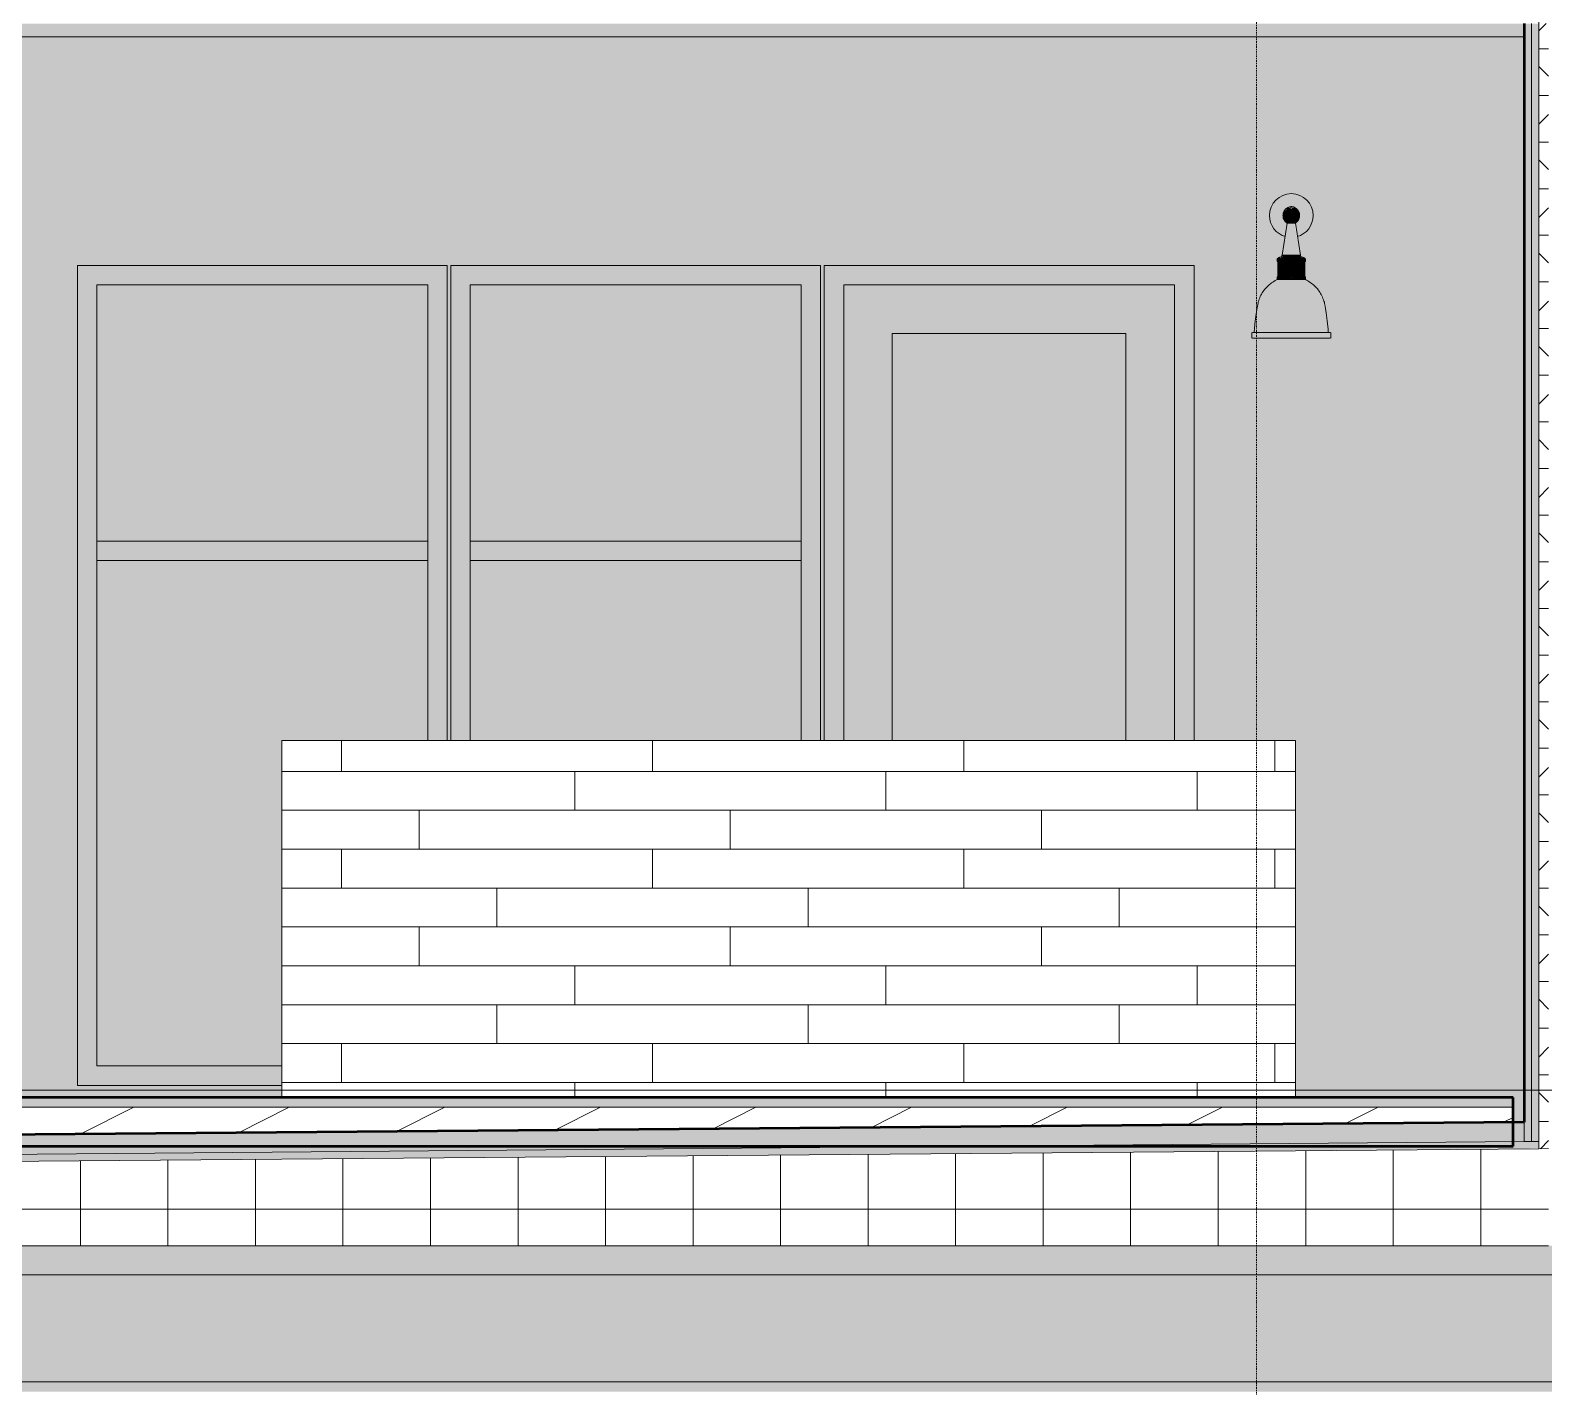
# Model space of a CAD drawing. Header units: inches. Extents: x 1701 to 6939, y -276 to 585.
# Drawn here: x 3247.7 to 3403.3, y -30.5 to 109.1 of the extents above; entities that cross this region are included whole.
import ezdxf

# ---------------------------------------------------------------- set-up
doc = ezdxf.new("R2010")
doc.units = ezdxf.units.IN
doc.header["$MEASUREMENT"] = 0
doc.linetypes.add('Dash Dot 3_16_', pattern=[0.3125, 0.1875, -0.0625, 0, -0.0625])
doc.linetypes.add('Grid Line 1_2_', pattern=[0.875, 0.5, -0.125, 0.125, -0.125])
for name, color, linetype, lineweight in [('0-1', 7, 'Continuous', 5), ('A-ANNO-SYMB-1', 150, 'Dash Dot 3_16_', 9), ('A-CLNG-3', 13, 'Continuous', 5), ('A-CLNG-5', 13, 'Continuous', 9), ('A-FLOR-1', 192, 'Continuous', 5), ('A-FLOR-2', 192, 'Continuous', 50), ('A-FLOR-LEVL-1', 51, 'Grid Line 1_2_', 9), ('A-FLOR-MCUT', 51, 'Continuous', 13), ('A-FLOR-PATT-1', 8, 'Continuous', 9), ('A-GLAZ-1', 151, 'Continuous', 9), ('A-WALL', 113, 'Continuous', 13), ('A-WALL-5', 113, 'Continuous', 5), ('A-WALL-6', 113, 'Continuous', 9), ('A-WALL-7', 113, 'Continuous', 50), ('A-WALL-PATT-4', 111, 'Continuous', 9), ('E-LITE-EQPM', 33, 'Continuous', 9)]:
    doc.layers.add(name, color=color, linetype=linetype, lineweight=lineweight)
pattern_1 = [(0, (3261.815, 68.768), (0, 4.798), []), (315, (3261.815, 68.768), (4.798427, 0), [6.786, -6.786]), (45, (3261.815, 68.768), (4.798427, 0), [6.786, -6.786])]

# ---------------------------------------------------------------- blocks, each defined once
blk = doc.blocks.new('CTR - 1st Phase - Common Walls_rvt-1-SECTION _ CENTER LOOKING WEST')
at = {"layer": 'A-FLOR-LEVL-1'}
for p, q in [((1830.2, 0), (4168.71, 0)), ((1830.2, -30), (4168.71, -30))]:
    blk.add_line(p, q, dxfattribs=at)
blk = doc.blocks.new('CTR - 1st Phase -Stairs _ Elevators_rvt-1-SECTION _ CENTER LOOKING WEST')
at = {"layer": 'A-FLOR-LEVL-1'}
for p, q in [((1830.2, 0), (4168.71, 0)), ((1830.2, -30), (4168.71, -30))]:
    blk.add_line(p, q, dxfattribs=at)
blk = doc.blocks.new('_THE_ WINDOW _ DOOR - Door - 1st Floor-2480473-SECTION _ CENTER LOOKING WEST')
at = {"layer": 'A-GLAZ-1'}
for points in [[(3365.34, 36), (3367.34, 36), (3367.34, 84.87), (3329.31, 84.87), (3329.31, 36), (3331.31, 36), (3331.31, 82.87), (3365.34, 82.87), (3365.34, 42)], [(3336.31, 36), (3336.31, 77.87), (3360.34, 77.87), (3360.34, 36), (3365.34, 36), (3365.34, 82.87), (3331.31, 82.87), (3331.31, 36), (3334.61, 36)], [(3336.31, 36), (3360.34, 36), (3360.34, 77.87), (3336.31, 77.87), (3336.31, 42)]]:
    blk.add_hatch(color=256, dxfattribs=at).paths.add_polyline_path(points, flags=0)
for p, q in [((3329.31, 84.87), (3329.31, 36)), ((3367.34, 84.87), (3329.31, 84.87)), ((3367.34, 36), (3367.34, 84.87)), ((3331.31, 82.87), (3365.34, 82.87)), ((3331.31, 36), (3331.31, 82.87)), ((3365.34, 82.87), (3365.34, 36)), ((3336.31, 77.87), (3360.34, 77.87)), ((3336.31, 36), (3336.31, 77.87)), ((3360.34, 77.87), (3360.34, 36))]:
    blk.add_line(p, q, dxfattribs=at)
blk = doc.blocks.new('_THE_ WINDOW _ DOOR - Window - 1st Floor-2480458-SECTION _ CENTER LOOKING WEST')
at = {"layer": 'A-GLAZ-1'}
for points in [[(2601.71, 36), (2601.71, 82.87), (2635.74, 82.87), (2635.74, 36), (2637.74, 36), (2637.74, 84.87), (2599.71, 84.87), (2599.71, 36), (2600.57, 36)], [(2635.74, 54.5), (2635.74, 56.5), (2601.71, 56.5), (2601.71, 54.5), (2607.36, 54.5)]]:
    blk.add_hatch(color=256, dxfattribs=at).paths.add_polyline_path(points, flags=0)
h = blk.add_hatch(color=256, dxfattribs=at)
h.paths.add_polyline_path([(2601.71, 36), (2635.74, 36), (2635.74, 54.5), (2601.71, 54.5), (2601.71, 42)], flags=0)
h.paths.add_polyline_path([(2609.36, 56.5), (2635.74, 56.5), (2635.74, 82.87), (2601.71, 82.87), (2601.71, 56.5)], flags=0)
for p, q in [((2599.71, 84.87), (2599.71, 36)), ((2637.74, 84.87), (2599.71, 84.87)), ((2637.74, 36), (2637.74, 84.87)), ((2601.71, 82.87), (2635.74, 82.87)), ((2601.71, 36), (2601.71, 82.87)), ((2635.74, 82.87), (2635.74, 36)), ((2635.74, 56.5), (2601.71, 56.5)), ((2601.71, 56.5), (2601.71, 54.5)), ((2635.74, 54.5), (2635.74, 56.5)), ((2601.71, 54.5), (2635.74, 54.5))]:
    blk.add_line(p, q, dxfattribs=at)
blk = doc.blocks.new('_THE_ WINDOW _ DOOR - Window - 1st Floor-V34-SECTION _ CENTER LOOKING WEST')
at = {"layer": 'A-GLAZ-1'}
for points in [[(3267.58, 0.5), (3273.52, 0.5), (3273.52, 2.5), (3254.51, 2.5), (3254.51, 82.87), (3288.54, 82.87), (3288.54, 36), (3290.54, 36), (3290.54, 84.87), (3252.51, 84.87), (3252.51, 0.5), (3254.51, 0.5)], [(3267.58, 54.5), (3288.54, 54.5), (3288.54, 56.5), (3254.51, 56.5), (3254.51, 54.5)]]:
    blk.add_hatch(color=256, dxfattribs=at).paths.add_polyline_path(points, flags=0)
h = blk.add_hatch(color=256, dxfattribs=at)
h.paths.add_polyline_path([(3267.58, 2.5), (3273.52, 2.5), (3273.52, 36), (3288.54, 36), (3288.54, 54.5), (3254.51, 54.5), (3254.51, 2.5)], flags=0)
h.paths.add_polyline_path([(3288.54, 56.5), (3288.54, 82.87), (3254.51, 82.87), (3254.51, 56.5), (3267.58, 56.5)], flags=0)
for p, q in [((3252.51, 84.87), (3252.51, 0.5)), ((3290.54, 84.87), (3252.51, 84.87)), ((3290.54, 36), (3290.54, 84.87)), ((3254.51, 82.87), (3288.54, 82.87)), ((3254.51, 2.5), (3254.51, 82.87)), ((3288.54, 82.87), (3288.54, 36)), ((3288.54, 56.5), (3254.51, 56.5)), ((3254.51, 56.5), (3254.51, 54.5)), ((3288.54, 54.5), (3288.54, 56.5)), ((3254.51, 54.5), (3288.54, 54.5)), ((3273.52, 2.5), (3254.51, 2.5)), ((3252.51, 0.5), (3273.52, 0.5))]:
    blk.add_line(p, q, dxfattribs=at)
blk = doc.blocks.new('VISA-OW2400-02-SASS - OW2400-L30K-MVOLT-V38-SECTION _ CENTER LOOKING WEST')
at = {"layer": 'E-LITE-EQPM'}
h = blk.add_hatch(color=256, dxfattribs=at)
h.paths.add_polyline_path([(3376.74, 87.83), (3376.95, 89.24), (3376.61, 89.55), (3376.57, 89.68), (3376.55, 89.69), (3376.52, 90.13), (3376.6, 90.32), (3376.61, 90.37), (3376.62, 90.44), (3376.92, 90.73), (3377.02, 90.75), (3377.18, 90.85), (3377.19, 90.79), (3377.25, 90.77), (3377.34, 90.71), (3377.4, 90.77), (3377.35, 90.79), (3377.43, 90.85), (3377.67, 90.71), (3377.59, 90.83), (3377.77, 90.72), (3377.89, 90.65), (3378.05, 90.46), (3378.16, 90.19), (3378.17, 90.02), (3378.1, 89.66), (3378.04, 89.63), (3377.95, 89.41), (3377.88, 89.35), (3377.7, 89.22), (3377.93, 87.83), (3378.46, 88.05), (3378.93, 88.41), (3379.28, 88.88), (3379.51, 89.42), (3379.59, 90), (3379.51, 90.58), (3379.28, 91.13), (3378.93, 91.59), (3378.46, 91.95), (3377.92, 92.17), (3377.34, 92.25), (3376.75, 92.17), (3376.21, 91.95), (3375.64, 91.46), (3375.39, 91.13), (3375.16, 90.58), (3375.09, 90), (3375.16, 89.42), (3375.39, 88.88), (3375.75, 88.41), (3376.21, 88.05), (3376.61, 87.89)], flags=0)
h.paths.add_polyline_path([(3377.34, 90.77), (3377.24, 90.79), (3377.27, 90.87), (3377.34, 90.77)], flags=0)
h = blk.add_hatch(color=256, dxfattribs=at)
h.paths.add_polyline_path([(3377.34, 89.22), (3377.34, 90.71), (3377.18, 90.79), (3377.15, 90.79), (3377.15, 90.84), (3377.03, 90.79), (3376.99, 90.79), (3376.6, 90.41), (3376.6, 90.32), (3376.54, 90.24), (3376.51, 89.97), (3376.57, 89.68), (3376.61, 89.65), (3376.61, 89.54), (3376.97, 89.22), (3377.25, 89.22)], flags=0)
h.paths.add_polyline_path([(3377.34, 90.77), (3377.27, 90.87), (3377.24, 90.79), (3377.33, 90.77)], flags=0)
for points in [[(3377.65, 89.22), (3377.7, 89.22), (3378.02, 89.53), (3378.06, 89.67), (3378.1, 89.67), (3378.17, 89.82), (3378.17, 90.03), (3378.16, 90.19), (3378.05, 90.46), (3377.89, 90.65), (3377.67, 90.8), (3377.59, 90.81), (3377.59, 90.75), (3377.38, 90.84), (3377.34, 90.77), (3377.43, 90.77), (3377.34, 90.67), (3377.34, 89.22), (3377.63, 89.22)], [(3376.44, 85.93), (3377.34, 85.93), (3377.34, 89.22), (3376.97, 89.22), (3376.47, 86.11)], [(3377.43, 85.93), (3378.24, 85.93), (3377.67, 89.22), (3377.34, 89.22), (3377.34, 85.93)], [(3377.02, 85.54), (3377.34, 85.54), (3377.34, 85.65), (3377.34, 85.67), (3377.34, 85.7), (3376.34, 85.67), (3376.33, 85.65), (3376.05, 85.62), (3375.98, 85.54), (3376.99, 85.54)], [(3377.17, 85.7), (3377.34, 85.73), (3377.34, 85.93), (3376.44, 85.93), (3376.38, 85.82), (3376.47, 85.81), (3376.47, 85.75), (3376.56, 85.73), (3376.55, 85.7), (3376.73, 85.73), (3376.99, 85.72), (3377.16, 85.7)], [(3378.24, 85.7), (3378.24, 85.74), (3378.22, 85.77), (3378.24, 85.8), (3378.28, 85.8), (3378.33, 85.8), (3378.24, 85.93), (3377.34, 85.93), (3377.34, 85.7), (3377.7, 85.71), (3377.95, 85.73), (3378.06, 85.72), (3378.2, 85.71)], [(3378.12, 85.54), (3378.69, 85.54), (3378.59, 85.64), (3377.34, 85.7), (3377.34, 85.67), (3377.34, 85.65), (3377.34, 85.54), (3378.06, 85.54)], [(3377.01, 85.29), (3377.34, 85.29), (3377.34, 85.54), (3375.89, 85.54), (3375.89, 85.29), (3376.99, 85.29)], [(3376.51, 83.72), (3377.34, 83.72), (3377.34, 85.22), (3375.95, 85.22), (3375.98, 83.72), (3376.39, 83.72)], [(3377.09, 85.22), (3377.34, 85.22), (3377.34, 85.29), (3376.08, 85.29), (3376.16, 85.22), (3377.02, 85.22)], [(3377.68, 85.29), (3378.79, 85.29), (3378.79, 85.54), (3377.34, 85.54), (3377.35, 85.29), (3377.59, 85.29)], [(3377.77, 85.22), (3378.53, 85.22), (3378.59, 85.29), (3377.34, 85.29), (3377.34, 85.22), (3377.7, 85.22)], [(3378.59, 83.72), (3378.72, 83.72), (3378.69, 85.22), (3377.34, 85.22), (3377.34, 83.72), (3378.53, 83.72)], [(3374.58, 80.85), (3377.34, 80.85), (3377.34, 83.41), (3375.89, 83.41), (3375, 82.8), (3374.29, 81.93), (3373.94, 80.85), (3374.54, 80.85)], [(3376.61, 83.41), (3377.34, 83.41), (3377.32, 83.66), (3375.89, 83.66), (3375.89, 83.41), (3376.57, 83.41)], [(3377.01, 83.66), (3377.34, 83.67), (3377.34, 83.72), (3376.14, 83.72), (3376.08, 83.66), (3376.99, 83.66)], [(3377.34, 83.66), (3378.59, 83.66), (3378.53, 83.72), (3377.34, 83.72)], [(3378.73, 83.41), (3378.79, 83.41), (3378.79, 83.66), (3377.34, 83.66), (3377.34, 83.41), (3378.69, 83.41)], [(3380.4, 80.85), (3380.73, 80.85), (3380.32, 82.01), (3379.53, 82.91), (3378.73, 83.41), (3377.34, 83.41), (3377.34, 80.85), (3380.38, 80.85)], [(3376.03, 77.98), (3377.34, 77.98), (3377.34, 80.85), (3373.94, 80.85), (3373.64, 79.24), (3373.6, 78.7), (3373.59, 77.98), (3375.95, 77.98)], [(3380.7, 77.98), (3381.09, 77.98), (3381.06, 78.79), (3380.98, 79.6), (3380.7, 80.85), (3377.34, 80.85), (3377.34, 77.98), (3380.63, 77.98)], [(3373.34, 77.38), (3377.34, 77.38), (3377.34, 77.98), (3373.34, 77.98)], [(3378.64, 77.38), (3381.33, 77.38), (3381.33, 77.98), (3377.34, 77.98), (3377.34, 77.38), (3378.48, 77.38)]]:
    blk.add_hatch(color=256, dxfattribs=at).paths.add_polyline_path(points, flags=0)
for p, q in [((3376.91, 89.22), (3376.39, 85.93)), ((3377.34, 89.22), (3376.97, 89.22)), ((3377.7, 89.22), (3377.34, 89.22)), ((3378.28, 85.93), (3377.76, 89.22)), ((3377.34, 85.7), (3376.22, 85.7)), ((3376.39, 85.7), (3376.65, 85.7)), ((3377.34, 85.93), (3376.44, 85.93)), ((3378.24, 85.93), (3377.34, 85.93)), ((3378.45, 85.7), (3377.34, 85.7)), ((3378.02, 85.7), (3378.45, 85.7)), ((3375.89, 85.54), (3375.89, 85.29)), ((3377.34, 85.54), (3375.89, 85.54)), ((3375.89, 85.29), (3375.95, 85.22)), ((3377.34, 85.29), (3375.89, 85.29)), ((3375.95, 85.22), (3375.95, 83.72)), ((3377.34, 85.22), (3375.95, 85.22)), ((3378.59, 85.54), (3377.34, 85.54)), ((3378.79, 85.29), (3377.34, 85.29)), ((3378.72, 85.22), (3377.34, 85.22)), ((3378.79, 85.54), (3378.61, 85.54)), ((3378.72, 85.22), (3378.79, 85.29)), ((3378.72, 83.72), (3378.72, 85.22)), ((3378.79, 85.29), (3378.79, 85.54)), ((3375.95, 83.72), (3375.89, 83.66)), ((3375.89, 83.66), (3375.89, 83.41)), ((3377.34, 83.66), (3375.89, 83.66)), ((3377.34, 83.41), (3375.89, 83.41)), ((3377.34, 83.72), (3375.95, 83.72)), ((3378.72, 83.72), (3377.34, 83.72)), ((3378.79, 83.66), (3377.34, 83.66)), ((3378.79, 83.41), (3377.34, 83.41)), ((3378.79, 83.66), (3378.72, 83.72)), ((3378.79, 83.41), (3378.79, 83.66)), ((3373.28, 77.98), (3373.28, 77.38)), ((3373.34, 77.98), (3377.34, 77.98)), ((3377.34, 77.98), (3381.33, 77.98)), ((3381.39, 77.38), (3381.39, 77.98)), ((3377.34, 77.38), (3373.34, 77.38)), ((3381.33, 77.38), (3377.34, 77.38))]:
    blk.add_line(p, q, dxfattribs=at)
at = {"layer": 'E-LITE-EQPM', "flags": 128}
for points in [[(3376.91, 89.22), (3376.88, 89.24), (3376.85, 89.26), (3376.82, 89.29), (3376.8, 89.31), (3376.77, 89.34), (3376.74, 89.36), (3376.72, 89.39), (3376.69, 89.42), (3376.67, 89.45), (3376.65, 89.48), (3376.63, 89.51), (3376.61, 89.54), (3376.59, 89.57), (3376.57, 89.6), (3376.56, 89.64), (3376.55, 89.67), (3376.53, 89.71), (3376.52, 89.74), (3376.51, 89.78), (3376.5, 89.81), (3376.5, 89.85), (3376.49, 89.89), (3376.49, 89.92), (3376.49, 89.96), (3376.48, 90), (3376.49, 90.03), (3376.49, 90.07), (3376.49, 90.11), (3376.5, 90.14), (3376.5, 90.18), (3376.51, 90.22), (3376.52, 90.25), (3376.53, 90.29), (3376.54, 90.32), (3376.56, 90.36), (3376.57, 90.39), (3376.59, 90.42), (3376.6, 90.46), (3376.62, 90.49), (3376.64, 90.52), (3376.66, 90.55), (3376.69, 90.58), (3376.71, 90.61), (3376.74, 90.63), (3376.76, 90.66), (3376.79, 90.68), (3376.82, 90.71), (3376.84, 90.73), (3376.87, 90.75), (3376.9, 90.77), (3376.94, 90.79), (3376.97, 90.81), (3377, 90.83), (3377.03, 90.84), (3377.07, 90.86), (3377.1, 90.87), (3377.14, 90.88), (3377.17, 90.89), (3377.21, 90.9), (3377.25, 90.91), (3377.28, 90.91), (3377.32, 90.92), (3377.34, 90.92)], [(3377.34, 90.92), (3377.37, 90.92), (3377.41, 90.91), (3377.45, 90.91), (3377.48, 90.9), (3377.52, 90.89), (3377.55, 90.88), (3377.59, 90.87), (3377.62, 90.85), (3377.66, 90.84), (3377.69, 90.82), (3377.72, 90.8), (3377.75, 90.78), (3377.78, 90.76), (3377.81, 90.74), (3377.84, 90.72), (3377.87, 90.7), (3377.9, 90.67), (3377.92, 90.65), (3377.95, 90.62), (3377.97, 90.59), (3378, 90.56), (3378.02, 90.53), (3378.04, 90.5), (3378.06, 90.47), (3378.08, 90.44), (3378.09, 90.41), (3378.11, 90.37), (3378.12, 90.34), (3378.14, 90.3), (3378.15, 90.27), (3378.16, 90.23), (3378.17, 90.2), (3378.17, 90.16), (3378.18, 90.12), (3378.18, 90.09), (3378.19, 90.05), (3378.19, 90.01), (3378.19, 89.98), (3378.19, 89.94), (3378.18, 89.9), (3378.18, 89.87), (3378.17, 89.83), (3378.16, 89.79), (3378.16, 89.76), (3378.14, 89.72), (3378.13, 89.69), (3378.12, 89.65), (3378.11, 89.62), (3378.09, 89.59), (3378.07, 89.55), (3378.05, 89.52), (3378.03, 89.49), (3378.01, 89.46), (3377.99, 89.43), (3377.97, 89.4), (3377.94, 89.38), (3377.92, 89.35), (3377.89, 89.32), (3377.86, 89.3), (3377.83, 89.28), (3377.8, 89.25), (3377.77, 89.23), (3377.76, 89.22)], [(3375.89, 85.54), (3375.9, 85.56), (3375.91, 85.57), (3375.92, 85.58), (3375.94, 85.59), (3375.95, 85.61), (3375.97, 85.62), (3375.98, 85.63), (3376, 85.64), (3376.01, 85.65), (3376.03, 85.66), (3376.04, 85.66), (3376.06, 85.67), (3376.08, 85.68), (3376.09, 85.68), (3376.11, 85.69), (3376.13, 85.69), (3376.15, 85.7), (3376.16, 85.7), (3376.17, 85.7)], [(3376.17, 85.7), (3376.17, 85.7), (3376.18, 85.7), (3376.19, 85.7), (3376.2, 85.71), (3376.21, 85.71), (3376.22, 85.71), (3376.23, 85.71), (3376.24, 85.71), (3376.25, 85.72), (3376.25, 85.72), (3376.26, 85.72), (3376.27, 85.73), (3376.28, 85.73), (3376.29, 85.74), (3376.29, 85.74), (3376.3, 85.75), (3376.31, 85.75), (3376.31, 85.76), (3376.32, 85.76), (3376.33, 85.77), (3376.33, 85.78), (3376.34, 85.78), (3376.34, 85.79), (3376.35, 85.8), (3376.36, 85.81), (3376.36, 85.81), (3376.36, 85.82), (3376.37, 85.83), (3376.37, 85.84), (3376.38, 85.85), (3376.38, 85.85), (3376.38, 85.86), (3376.38, 85.87), (3376.39, 85.88), (3376.39, 85.89), (3376.39, 85.9), (3376.39, 85.91), (3376.39, 85.92), (3376.39, 85.93), (3376.39, 85.93)], [(3378.28, 85.93), (3378.28, 85.92), (3378.28, 85.91), (3378.28, 85.9), (3378.28, 85.89), (3378.29, 85.88), (3378.29, 85.87), (3378.29, 85.87), (3378.29, 85.86), (3378.3, 85.85), (3378.3, 85.84), (3378.3, 85.83), (3378.31, 85.82), (3378.31, 85.82), (3378.32, 85.81), (3378.32, 85.8), (3378.33, 85.79), (3378.33, 85.79), (3378.34, 85.78), (3378.34, 85.77), (3378.35, 85.77), (3378.36, 85.76), (3378.36, 85.75), (3378.37, 85.75), (3378.38, 85.74), (3378.39, 85.74), (3378.39, 85.73), (3378.4, 85.73), (3378.41, 85.72), (3378.42, 85.72), (3378.43, 85.72), (3378.43, 85.71), (3378.44, 85.71), (3378.45, 85.71), (3378.46, 85.71), (3378.47, 85.71), (3378.48, 85.7), (3378.49, 85.7), (3378.5, 85.7), (3378.5, 85.7), (3378.51, 85.7)], [(3378.51, 85.7), (3378.52, 85.7), (3378.54, 85.69), (3378.56, 85.69), (3378.58, 85.68), (3378.59, 85.68), (3378.61, 85.67), (3378.63, 85.66), (3378.64, 85.66), (3378.66, 85.65), (3378.68, 85.64), (3378.69, 85.63), (3378.71, 85.62), (3378.72, 85.61), (3378.73, 85.59), (3378.75, 85.58), (3378.76, 85.57), (3378.77, 85.56), (3378.78, 85.54), (3378.79, 85.54)], [(3373.89, 80.85), (3373.92, 80.99), (3373.95, 81.12), (3373.99, 81.26), (3374.04, 81.4), (3374.09, 81.53), (3374.15, 81.66), (3374.21, 81.79), (3374.28, 81.91), (3374.35, 82.04), (3374.43, 82.16), (3374.51, 82.28), (3374.6, 82.39), (3374.69, 82.5), (3374.78, 82.61), (3374.88, 82.71), (3374.99, 82.81), (3375.09, 82.9), (3375.21, 82.99), (3375.32, 83.08), (3375.44, 83.16), (3375.56, 83.23), (3375.68, 83.3), (3375.81, 83.37), (3375.89, 83.41)], [(3378.79, 83.41), (3378.91, 83.34), (3379.04, 83.28), (3379.16, 83.2), (3379.28, 83.12), (3379.4, 83.04), (3379.51, 82.95), (3379.62, 82.86), (3379.73, 82.77), (3379.83, 82.67), (3379.93, 82.56), (3380.02, 82.45), (3380.11, 82.34), (3380.2, 82.23), (3380.28, 82.11), (3380.35, 81.99), (3380.42, 81.86), (3380.49, 81.74), (3380.55, 81.61), (3380.6, 81.47), (3380.65, 81.34), (3380.7, 81.2), (3380.74, 81.07), (3380.77, 80.93), (3380.79, 80.85)], [(3373.53, 77.98), (3373.59, 78.83), (3373.69, 79.68), (3373.83, 80.52), (3373.89, 80.85)], [(3380.79, 80.85), (3380.93, 80), (3381.04, 79.16), (3381.12, 78.3), (3381.14, 77.98)]]:
    blk.add_lwpolyline(points, dxfattribs=at)
at = {"layer": 'E-LITE-EQPM'}
for start, end in [(360, 180), (180, 254.7454), (285.2546, 360)]:
    blk.add_arc((3377.34, 90), 2.25, start, end, dxfattribs=at)

msp = doc.modelspace()

# ---------------------------------------------------------------- hatches: boundary and pattern name
at = {"layer": 'A-CLNG-3'}
msp.add_hatch(color=256, dxfattribs=at).paths.add_polyline_path([(3384.89, 108.37), (3401.3, 108.37), (3401.3, 109.75), (2068.17, 109.75), (2068.17, 108.37), (3368.13, 108.37)], flags=0)
at = {"layer": 'A-FLOR-1'}
msp.add_hatch(color=256, dxfattribs=at).paths.add_polyline_path([(3213.92, -1.75), (3400.17, -1.75), (3400.17, -0.75), (3019.52, -0.78), (3019.52, -1.75), (3208.92, -1.75)], flags=0)
at = {"layer": 'A-FLOR-PATT-1'}
h = msp.add_hatch(dxfattribs=at)
h.set_pattern_fill('FP_5', color=256, style=0, pattern_type=2)
h.set_pattern_definition([(216.87, (3268.212, 84.761), (47.980943, 31.987086), [7.997, -71.971]), (206.565, (3277.808, 79.963), (-15.99371, -15.99413), [17.881, -17.881]), (198.435, (3277.808, 71.967), (-31.98674, -15.99388), [10.115, -40.461])])
h.paths.add_polyline_path([(3043.12, -5.75), (3106.45, -5.75), (3400.17, -3.25), (3400.17, -1.75), (3019.52, -1.75), (3019.52, -5.75), (3032.96, -5.75)], flags=0)
h = msp.add_hatch(dxfattribs=at)
h.set_pattern_fill('FP_14', color=256, style=0, pattern_type=2)
h.set_pattern_definition([(0, (3261.815, 68.768), (24, 24), [24, -24]), (0, (3261.815, 77.768), (24, 24), [24, -24]), (0, (3261.815, 86.768), (24, 24), [24, -24]), (90, (3264.815, 89.768), (-24, 24), [24, -24]), (90, (3273.815, 89.768), (-24, 24), [24, -24]), (90, (3282.815, 89.768), (-24, 24), [24, -24])])
h.paths.add_polyline_path([(2923.69, -9.18), (2940.79, -9.14), (3401.3, -5.27), (3401.3, -3.27), (2932.41, -7.18), (2923.69, -7.18), (2670.05, -3.25), (2454.79, -7.18), (2446.12, -7.18), (2096.82, -3.25), (1933.32, -3.25), (1933.32, -5.25), (2099.32, -5.25), (2446.41, -9.18), (2455.78, -9.18), (2670.05, -5.25), (2923.69, -9.18)], flags=0)
h = msp.add_hatch(dxfattribs=at)
h.set_pattern_fill('FP_3', color=256, style=0, pattern_type=2)
h.set_pattern_definition(pattern_1)
h.paths.add_polyline_path([(2924.03, -9.93), (2940.79, -9.89), (3402.8, -5.98), (3402.8, -5.26), (2931.08, -9.18), (2923.69, -9.18), (2670.05, -5.25), (2453.86, -9.18), (2446.14, -9.18), (2096.82, -5.25), (1933.32, -5.25), (1933.32, -6), (2099.32, -6), (2449.86, -9.93), (2455.78, -9.93), (2670.05, -6), (2923.69, -9.93)], flags=0)
h = msp.add_hatch(dxfattribs=at)
h.set_pattern_fill('FP_18', color=256, style=0, pattern_type=2)
h.set_pattern_definition([(0, (3261.815, 68.768), (0, 9), []), (90, (3261.815, 68.768), (-9, 6e-16), [])])
h.paths.add_polyline_path([(2798.34, -16), (3403.8, -16), (3403.8, -6), (2932.41, -9.93), (2923.69, -9.93), (2670.05, -6), (2454.79, -9.93), (2446.14, -9.93), (2099.31, -6), (1933.32, -6), (1933.32, -16), (2764.82, -16)], flags=0)
h = msp.add_hatch(dxfattribs=at)
h.set_pattern_fill('FP_2', color=256, style=0, pattern_type=2)
h.set_pattern_definition([(0, (3261.815, 68.768), (15.36, 3.84), [1.267, -10.253, 1.267, -10.253, -61.44]), (0, (3261.815, 68.768), (15.36, 3.84), [-23.04, 1.267, -21.773, 1.267, -10.253, -26.88]), (0, (3261.815, 68.768), (15.36, 3.84), [-57.6, 1.267, -6.413, 1.267, -17.933]), (120, (3267.575, 70.688), (-11.005538, 11.38215), [1.267, -10.253, 1.267, -10.253, -61.44]), (120, (3267.575, 70.688), (-11.005538, 11.38215), [-23.04, 1.267, -21.773, 1.267, -10.253, -26.88]), (120, (3267.575, 70.688), (-11.005538, 11.38215), [-57.6, 1.267, -6.413, 1.267, -17.933]), (240, (3269.495, 78.368), (-4.354462, -15.22215), [1.267, -10.253, 1.267, -10.253, -61.44]), (240, (3269.495, 78.368), (-4.354462, -15.22215), [-23.04, 1.267, -21.773, 1.267, -10.253, -26.88]), (240, (3269.495, 78.368), (-4.354462, -15.22215), [-57.6, 1.267, -6.413, 1.267, -17.933])])
h.paths.add_polyline_path([(2798.34, -19), (3411.8, -19), (3411.8, -16), (1939.32, -16), (1939.32, -19), (2764.82, -19)], flags=0)
h = msp.add_hatch(dxfattribs=at)
h.set_pattern_fill('FP_15', color=256, style=0, pattern_type=2)
h.set_pattern_definition([(50, (3261.815, 68.768), (27.5427, -2.40992), [2.88, -31.68]), (355, (3261.815, 68.768), (-5.32784, 28.88427), [2.304, -25.344]), (100.451, (3264.11, 68.567), (22.2153, 26.47393), [2.448, -26.924]), (46.184, (3261.815, 76.448), (40.9819, -6.3564), [4.32, -47.52]), (96.636, (3265.23, 75.918), (35.8907, 37.4062), [3.671, -40.386]), (351.184, (3261.815, 76.45), (35.891, 37.4062), [3.456, -38.016]), (21, (3265.655, 74.528), (22.92104, -15.46073), [2.88, -31.68]), (326, (3265.655, 74.528), (9.34353, 27.84574), [2.304, -25.344]), (71.451, (3267.565, 73.24), (32.26477, 12.3844), [2.448, -26.924]), (37.5, (3261.815, 68.768), (0.466855, 12.78271), [1.267, -23.77, 1.267, -24.461, -25.44]), (37.5, (3261.815, 68.768), (0.466855, 12.78271), [-50.765, 1.267, -24.173]), (7.5, (3261.815, 68.768), (10.10159, 15.14509), [1.267, -13.402, 1.267, -23.194, -9.696]), (7.5, (3261.815, 68.768), (10.10159, 15.14509), [-39.13, 1.267, -8.429]), (327.5, (3253.252, 68.768), (20.49916, -0.86578), [1.267, -8.333, 1.267, -28.685, -39.744]), (327.5, (3253.252, 68.768), (20.49916, -0.86578), [-39.552, 1.267, -38.477]), (317.5, (3249.412, 68.768), (22.39478, 3.8443), [1.267, -11.213, 1.267, -18.624, -28.224]), (317.5, (3249.412, 68.768), (22.39478, 3.8443), [-32.371, 1.267, -26.957])])
h.paths.add_polyline_path([(2798.34, -31), (3411.8, -31), (3411.8, -19), (1939.32, -19), (1939.32, -31), (2731.31, -31)], flags=0)
at = {"layer": 'A-WALL'}
msp.add_hatch(color=256, dxfattribs=at).paths.add_polyline_path([(3401.3, -5.27), (3402.05, -5.26), (3402.05, 109.75), (3401.3, 109.75), (3401.3, -5.26)], flags=0)
at = {"layer": 'A-WALL-5'}
msp.add_hatch(color=256, dxfattribs=at).paths.add_polyline_path([(3402.05, -5.26), (3402.8, -5.26), (3402.8, 109.75), (3402.05, 109.75), (3402.05, -4.5)], flags=0)
at = {"layer": 'A-WALL-PATT-4'}
h = msp.add_hatch(dxfattribs=at)
h.set_pattern_fill('FP_3', color=256, style=0, pattern_type=2)
h.set_pattern_definition(pattern_1)
h.paths.add_polyline_path([(3402.8, -6.01), (3403.8, -6), (3403.8, 109.75), (3402.8, 109.75), (3402.8, -6)], flags=0)
h = msp.add_hatch(dxfattribs=at)
h.set_pattern_fill('FP_20', color=256, style=0, pattern_type=2)
h.set_pattern_definition([(0, (2101.136, 0.8), (0, 4), []), (90, (2101.136, 0.8), (-8, 8), [4, -28]), (90, (2117.136, 4.8), (-8, 8), [4, -28])])
h.paths.add_polyline_path([(2458.98, -3.29), (2484.32, -3.25), (2484.32, -0.75), (2543.92, -0.75), (2543.92, 1.07), (2543.12, 0), (2525.12, 0), (2525.62, 18.83), (2524.49, 23), (2523.62, 23), (2522.75, 28), (2521.14, 31), (2522.14, 30.5), (2523.77, 27.91), (2523.9, 27.15), (2526.62, 18.83), (2528.12, 19.48), (2541.12, 20), (2543.25, 19.59), (2543.92, 18.29), (2543.92, 24), (2539.12, 24), (2539.12, 26), (2543.92, 26), (2543.92, 36), (2561.31, 36), (2561.31, 53.56), (2559.88, 60.7), (2545.63, 56.82), (2557.12, 75.5), (2561.31, 75.07), (2561.31, 84.87), (2599.34, 84.87), (2599.34, 36), (2599.71, 36), (2599.71, 84.87), (2637.74, 84.87), (2637.74, 36), (2648.17, 36), (2648.17, -1), (2757.14, -1), (2757.14, 29), (2765.14, 29), (2765.14, -1), (2772.32, -1), (2772.32, -0.75), (2831.92, -0.75), (2831.92, 0.5), (2830.11, 0.5), (2830.11, 84.87), (2868.14, 84.87), (2868.14, 36), (2936.17, 36), (2936.17, 0.42), (2937.61, -3.29), (2983.52, -3.27), (2983.52, -0.75), (3043.12, -0.75), (3043.12, 36), (3060.51, 36), (3060.51, 84.87), (3098.54, 84.87), (3098.54, 36), (3098.91, 36), (3098.91, 84.87), (3136.94, 84.84), (3136.94, 36), (3137.31, 36), (3137.31, 84.87), (3175.34, 84.87), (3175.34, 0.5), (3147.37, 0.5), (3147.37, -0.75), (3201.14, -0.75), (3201.14, 29), (3209.14, 29), (3209.14, -0.75), (3273.52, -0.75), (3273.52, 0.5), (3252.51, 0.5), (3252.51, 84.87), (3290.54, 84.87), (3290.54, 36), (3290.91, 36), (3290.91, 84.87), (3328.94, 84.87), (3328.94, 36), (3329.31, 36), (3329.31, 84.87), (3367.34, 84.87), (3367.34, 36), (3377.77, 36), (3377.77, -0.75), (3400.17, -0.75), (3400.17, -3.28), (3401.3, -3.26), (3401.3, 108.37), (2096.82, 108.37), (2096.82, -3.25), (2215.52, -3.23), (2215.52, -0.75), (2275.12, -0.75), (2275.12, 0.5), (2273.5, 0.5), (2273.5, 84.87), (2311.52, 84.87), (2311.52, 36), (2311.9, 36), (2311.9, 84.87), (2349.92, 84.87), (2349.92, 36), (2369.31, 36), (2369.31, 84.87), (2407.34, 84.87), (2407.34, 0.5), (2379.37, 0.5), (2379.37, -3.29), (2446.14, -3.27), (2447.86, 1.25), (2455.86, 1.25), (2457.61, -3.29), (2457.86, -3.29)], flags=0)
h.paths.add_polyline_path([(2757.14, -3.29), (2757.14, -3), (2648.17, -3), (2648.17, -3.29), (2731.31, -3.29)], flags=0)
h.paths.add_polyline_path([(2765.14, -3.29), (2772.32, -3.25), (2772.32, -3), (2765.14, -3), (2765.14, -3.25)], flags=0)
h.paths.add_polyline_path([(2451.61, -3.29), (2452.11, -3.29), (2452.11, -1.93), (2451.61, -1.93), (2451.61, -2.92)], flags=0)
h.paths.add_polyline_path([(2452.11, -1.93), (2452.11, 0.13), (2451.61, 0.13), (2451.61, -1.93)], flags=0)
h.paths.add_polyline_path([(2798.34, 0.5), (2791.71, 0.5), (2791.71, 84.87), (2829.74, 84.86), (2829.74, 0.5)], flags=0)
h.paths.add_polyline_path([(2983.34, 0.5), (2945.31, 0.5), (2945.31, 84.87), (2983.34, 84.87), (2983.34, 8)], flags=0)
h.paths.add_polyline_path([(2445.74, 0.5), (2407.71, 0.5), (2407.71, 84.87), (2445.74, 84.87), (2445.74, 22.7)], flags=0)
h.paths.add_polyline_path([(2176.75, 0.5), (2138.72, 0.5), (2138.72, 84.87), (2176.75, 84.87), (2176.75, 22.7)], flags=0)
h.paths.add_polyline_path([(2541.12, 1), (2542.62, 1), (2543.62, 2.5), (2540.33, 18.97), (2528.12, 18.48), (2526.6, 17.98), (2526.12, 1), (2530.2, 1)], flags=0)
h.paths.add_polyline_path([(2543.92, 5.6), (2543.92, 17.79), (2543.25, 18.59), (2541.33, 18.96), (2543.62, 7.14)], flags=0)
h.paths.add_polyline_path([(2697.79, 8), (2681.29, 8), (2681.29, 53), (2710.29, 53), (2710.29, 8), (2709.72, 8)], flags=0)
h.paths.add_polyline_path([(3217.3, 8), (3216.69, 8), (3216.69, 53), (3245.69, 53), (3245.69, 8), (3234.06, 8)], flags=0)
h.paths.add_polyline_path([(2999.44, 8), (2990.49, 8), (2990.49, 53), (3019.49, 53), (3019.49, 8), (3018.92, 8)], flags=0)
h.paths.add_polyline_path([(2720.25, 8), (2719.69, 8), (2719.69, 53), (2748.69, 53), (2748.69, 8), (2731.31, 8)], flags=0)
h.paths.add_polyline_path([(2523.55, 50.8), (2557.12, 75.5), (2545.38, 56.75), (2530.2, 52.61)], flags=0)
h.paths.add_polyline_path([(2561.31, 73.28), (2561.31, 73.33), (2559.01, 74.5)], flags=0)
h.paths.add_polyline_path([(2360.4, 85.7), (2360.12, 85.73), (2360.13, 85.7), (2360.4, 85.7)], flags=0)
h.paths.add_polyline_path([(2356.63, 77.38), (2355.93, 77.38), (2355.93, 77.98), (2356.17, 77.98), (2356.23, 79.24), (2356.25, 79.42), (2356.53, 80.85), (2356.94, 82.01), (2357.71, 82.9), (2358.47, 83.41), (2358.47, 83.66), (2358.67, 83.66), (2358.73, 83.72), (2358.54, 83.72), (2358.57, 85.22), (2358.73, 85.22), (2358.63, 85.29), (2358.47, 85.29), (2358.47, 85.54), (2358.57, 85.54), (2358.67, 85.64), (2359.3, 85.73), (2359.2, 85.72), (2359.16, 85.74), (2359.13, 85.76), (2359.04, 85.77), (2359.02, 85.81), (2358.97, 85.82), (2359.02, 85.93), (2359.33, 87.83), (2358.8, 88.05), (2358.33, 88.41), (2357.98, 88.88), (2357.75, 89.42), (2357.67, 90), (2357.75, 90.58), (2357.98, 91.13), (2358.33, 91.59), (2358.8, 91.95), (2359.34, 92.17), (2359.92, 92.25), (2360.51, 92.17), (2361.05, 91.95), (2361.62, 91.46), (2361.87, 91.13), (2362.1, 90.58), (2362.17, 90), (2362.1, 89.42), (2361.87, 88.88), (2361.5, 88.4), (2361.05, 88.05), (2360.52, 87.83), (2360.87, 85.87), (2360.87, 85.8), (2360.77, 85.8), (2360.77, 85.75), (2360.82, 85.7), (2360.52, 85.73), (2360.61, 85.7), (2361.2, 85.64), (2361.32, 85.54), (2361.37, 85.54), (2361.37, 85.29), (2361.18, 85.29), (2361.12, 85.22), (2361.31, 85.22), (2361.28, 83.72), (2361.12, 83.72), (2361.21, 83.66), (2361.37, 83.66), (2361.37, 83.41), (2362.25, 82.81), (2362.97, 81.93), (2363.36, 80.66), (2363.6, 79.42), (2363.67, 77.98), (2363.92, 77.98), (2363.92, 77.38), (2356.64, 77.38)], flags=0)
h.paths.add_polyline_path([(3050.98, 85.7), (3050.61, 85.72), (3050.79, 85.7), (3050.98, 85.7)], flags=0)
h.paths.add_polyline_path([(3054.02, 77.38), (3046.52, 77.38), (3046.52, 77.98), (3046.76, 77.98), (3046.82, 79.24), (3046.83, 79.42), (3047.11, 80.85), (3047.48, 81.95), (3048.3, 82.9), (3049.06, 83.41), (3049.06, 83.66), (3049.26, 83.66), (3049.31, 83.72), (3049.13, 83.72), (3049.16, 85.22), (3049.31, 85.22), (3049.22, 85.29), (3049.06, 85.29), (3049.06, 85.54), (3049.16, 85.54), (3049.26, 85.64), (3049.89, 85.73), (3049.79, 85.72), (3049.74, 85.74), (3049.72, 85.76), (3049.62, 85.74), (3049.61, 85.81), (3049.56, 85.82), (3049.61, 85.93), (3049.92, 87.83), (3049.39, 88.05), (3048.92, 88.41), (3048.56, 88.88), (3048.34, 89.42), (3048.26, 90), (3048.34, 90.58), (3048.56, 91.13), (3048.92, 91.59), (3049.39, 91.95), (3049.93, 92.17), (3050.51, 92.25), (3051.09, 92.17), (3051.64, 91.95), (3052.2, 91.46), (3052.46, 91.13), (3052.7, 90.5), (3052.76, 90), (3052.68, 89.42), (3052.42, 88.82), (3052.1, 88.41), (3051.64, 88.05), (3051.1, 87.83), (3051.45, 85.87), (3051.45, 85.8), (3051.36, 85.8), (3051.36, 85.75), (3051.37, 85.71), (3051.01, 85.71), (3051.2, 85.7), (3051.8, 85.62), (3051.89, 85.54), (3051.96, 85.54), (3051.96, 85.29), (3051.77, 85.29), (3051.71, 85.22), (3051.89, 85.22), (3051.86, 83.72), (3051.71, 83.72), (3051.81, 83.66), (3051.96, 83.66), (3051.96, 83.41), (3052.84, 82.81), (3053.56, 81.93), (3053.94, 80.66), (3054.19, 79.42), (3054.26, 77.98), (3054.51, 77.98), (3054.51, 77.38)], flags=0)
h.paths.add_polyline_path([(3377.81, 85.7), (3377.44, 85.72), (3377.61, 85.7), (3377.81, 85.7)], flags=0)
h.paths.add_polyline_path([(3378.48, 77.38), (3373.34, 77.38), (3373.34, 77.98), (3373.59, 77.98), (3373.64, 79.24), (3373.66, 79.42), (3373.94, 80.85), (3374.3, 81.95), (3375.12, 82.9), (3375.89, 83.41), (3375.89, 83.66), (3376.08, 83.66), (3376.14, 83.72), (3375.95, 83.72), (3375.98, 85.22), (3376.14, 85.22), (3376.05, 85.29), (3375.89, 85.29), (3375.89, 85.54), (3375.98, 85.54), (3376.08, 85.64), (3376.72, 85.73), (3376.61, 85.72), (3376.57, 85.74), (3376.54, 85.76), (3376.45, 85.74), (3376.44, 85.81), (3376.38, 85.82), (3376.44, 85.93), (3376.74, 87.83), (3376.21, 88.05), (3375.75, 88.41), (3375.39, 88.88), (3375.16, 89.42), (3375.09, 90), (3375.16, 90.58), (3375.39, 91.13), (3375.75, 91.59), (3376.21, 91.95), (3376.75, 92.17), (3377.34, 92.25), (3377.92, 92.17), (3378.46, 91.95), (3379.03, 91.46), (3379.28, 91.13), (3379.51, 90.58), (3379.59, 90), (3379.51, 89.42), (3379.28, 88.88), (3378.93, 88.41), (3378.46, 88.05), (3377.93, 87.83), (3378.28, 85.87), (3378.28, 85.8), (3378.18, 85.8), (3378.18, 85.75), (3378.2, 85.71), (3377.83, 85.71), (3378.03, 85.7), (3378.63, 85.62), (3378.73, 85.54), (3378.79, 85.54), (3378.79, 85.29), (3378.59, 85.29), (3378.53, 85.22), (3378.72, 85.22), (3378.69, 83.72), (3378.53, 83.72), (3378.63, 83.66), (3378.79, 83.66), (3378.79, 83.41), (3379.66, 82.81), (3380.38, 81.93), (3380.77, 80.66), (3381.01, 79.42), (3381.09, 77.98), (3381.33, 77.98), (3381.33, 77.38), (3378.72, 77.38)], flags=0)
h.paths.add_polyline_path([(2551.78, 85.7), (2551.44, 85.72), (2551.59, 85.7), (2551.78, 85.7)], flags=0)
h.paths.add_polyline_path([(2549.7, 77.38), (2547.32, 77.38), (2547.32, 77.98), (2547.56, 77.98), (2547.62, 79.24), (2547.63, 79.42), (2547.91, 80.85), (2548.28, 81.95), (2549.1, 82.9), (2549.86, 83.41), (2549.86, 83.66), (2550.06, 83.66), (2550.11, 83.72), (2549.93, 83.72), (2549.96, 85.22), (2550.11, 85.22), (2550.02, 85.29), (2549.86, 85.29), (2549.86, 85.54), (2549.96, 85.54), (2550.06, 85.64), (2550.69, 85.73), (2550.59, 85.72), (2550.54, 85.74), (2550.52, 85.76), (2550.42, 85.74), (2550.41, 85.81), (2550.36, 85.82), (2550.41, 85.93), (2550.72, 87.83), (2550.19, 88.05), (2549.72, 88.41), (2549.36, 88.88), (2549.14, 89.42), (2549.06, 90), (2549.14, 90.58), (2549.36, 91.13), (2549.72, 91.59), (2550.19, 91.95), (2550.73, 92.17), (2551.31, 92.25), (2551.89, 92.17), (2552.44, 91.95), (2553, 91.46), (2553.26, 91.13), (2553.48, 90.58), (2553.56, 90), (2553.48, 89.42), (2553.26, 88.88), (2552.9, 88.41), (2552.44, 88.05), (2551.9, 87.83), (2552.25, 85.87), (2552.25, 85.8), (2552.16, 85.8), (2552.16, 85.75), (2552.21, 85.7), (2551.81, 85.71), (2552, 85.7), (2552.6, 85.62), (2552.71, 85.54), (2552.76, 85.54), (2552.76, 85.29), (2552.57, 85.29), (2552.51, 85.22), (2552.69, 85.22), (2552.66, 83.72), (2552.51, 83.72), (2552.6, 83.66), (2552.76, 83.66), (2552.76, 83.41), (2553.64, 82.81), (2554.36, 81.93), (2554.74, 80.66), (2554.99, 79.42), (2555.06, 77.98), (2555.31, 77.98), (2555.31, 77.38), (2549.92, 77.38)], flags=0)
h.paths.add_polyline_path([(2878.61, 85.7), (2878.27, 85.72), (2878.41, 85.7), (2878.61, 85.7)], flags=0)
h.paths.add_polyline_path([(2878.14, 77.38), (2874.14, 77.38), (2874.14, 77.98), (2874.39, 77.98), (2874.44, 79.24), (2874.46, 79.42), (2874.74, 80.85), (2875.1, 81.95), (2875.92, 82.9), (2876.69, 83.41), (2876.69, 83.66), (2876.88, 83.66), (2876.94, 83.72), (2876.75, 83.72), (2876.75, 85.22), (2876.9, 85.27), (2876.85, 85.29), (2876.69, 85.29), (2876.69, 85.54), (2876.78, 85.54), (2876.88, 85.64), (2877.52, 85.73), (2877.41, 85.72), (2877.37, 85.74), (2877.34, 85.76), (2877.25, 85.74), (2877.24, 85.81), (2877.18, 85.82), (2877.24, 85.93), (2877.54, 87.83), (2877.01, 88.05), (2876.55, 88.41), (2876.19, 88.88), (2875.96, 89.42), (2875.89, 90), (2875.96, 90.58), (2876.19, 91.13), (2876.55, 91.59), (2877.01, 91.95), (2877.55, 92.17), (2878.14, 92.25), (2878.72, 92.17), (2879.26, 91.95), (2879.83, 91.46), (2880.08, 91.13), (2880.31, 90.58), (2880.39, 90), (2880.31, 89.42), (2880.08, 88.88), (2879.61, 88.32), (2879.26, 88.05), (2878.73, 87.83), (2879.08, 85.87), (2879.08, 85.8), (2878.98, 85.8), (2878.98, 85.75), (2879.04, 85.7), (2878.63, 85.71), (2878.82, 85.7), (2879.41, 85.64), (2879.49, 85.54), (2879.59, 85.54), (2879.59, 85.29), (2879.39, 85.29), (2879.33, 85.22), (2879.52, 85.22), (2879.49, 83.72), (2879.33, 83.72), (2879.43, 83.66), (2879.59, 83.66), (2879.59, 83.41), (2880.46, 82.81), (2881.18, 81.93), (2881.57, 80.66), (2881.81, 79.42), (2881.89, 77.98), (2882.13, 77.98), (2882.13, 77.38), (2879.16, 77.38)], flags=0)
h = msp.add_hatch(dxfattribs=at)
h.set_pattern_fill('FP_36', color=256, style=0, pattern_type=2)
h.set_pattern_definition([(0, (3375.649, 0.8), (0, 4), []), (90, (3375.649, 0.8), (-8, 8), [4, -28]), (90, (3391.649, 4.8), (-8, 8), [4, -28])])
h.paths.add_polyline_path([(3368.13, -0.75), (3377.77, -0.75), (3377.77, 36), (3273.52, 36), (3273.52, -0.75), (3336.2, -0.75)], flags=0)

# ---------------------------------------------------------------- linework, layer by layer
at = {"layer": 'A-ANNO-SYMB-1'}
msp.add_line((3373.76, 427.73), (3373.76, -147.84), dxfattribs=at)
at = {"layer": 'A-CLNG-5'}
msp.add_line((3401.3, 108.37), (2068.17, 108.37), dxfattribs=at)
at = {"layer": 'A-FLOR-2'}
for p, q in [((3400.17, -0.75), (3019.52, -0.75)), ((3400.17, -5.75), (3400.17, -0.75)), ((3401.3, -3.27), (2936.1, -7.18)), ((3019.52, -5.75), (3400.17, -5.75))]:
    msp.add_line(p, q, dxfattribs=at)
at = {"layer": 'A-FLOR-LEVL-1'}
for p, q in [((1830.95, 0), (4167.96, 0)), ((1830.95, -30), (4167.96, -30))]:
    msp.add_line(p, q, dxfattribs=at)
at = {"layer": 'A-FLOR-MCUT'}
for p, q in [((3400.17, -1.75), (3019.52, -1.75)), ((3401.3, -5.27), (3401.3, -3.27)), ((3402.8, -6.01), (2936.06, -9.93)), ((3401.3, -5.27), (2936.07, -9.18)), ((3403.8, -16), (1939.32, -16)), ((3411.8, -19), (1939.32, -19))]:
    msp.add_line(p, q, dxfattribs=at)
at = {"layer": 'A-WALL'}
for p, q in [((3402.8, 230.12), (3402.8, -6.01)), ((3402.05, 109.75), (3402.05, -5.26)), ((3401.3, -5.27), (3402.8, -5.26)), ((3402.8, -6.01), (3403.8, -6))]:
    msp.add_line(p, q, dxfattribs=at)
at = {"layer": 'A-WALL-6'}
for p, q in [((3252.51, 84.87), (3290.54, 84.87)), ((3252.51, 0.5), (3252.51, 84.87)), ((3290.54, 84.87), (3290.54, 36)), ((3290.91, 36), (3290.91, 84.87)), ((3290.91, 84.87), (3328.94, 84.87)), ((3328.94, 84.87), (3328.94, 36)), ((3329.31, 36), (3329.31, 84.87)), ((3329.31, 84.87), (3367.34, 84.87)), ((3367.34, 84.87), (3367.34, 36)), ((3377.77, 36), (3273.52, 36)), ((3273.52, 36), (3273.52, -0.75)), ((3377.77, -0.75), (3377.77, 36)), ((3273.52, 0.5), (3252.51, 0.5))]:
    msp.add_line(p, q, dxfattribs=at)
at = {"layer": 'A-WALL-7'}
msp.add_line((3401.3, 109.75), (3401.3, -3.27), dxfattribs=at)

# ---------------------------------------------------------------- block references
at = {"layer": '0-1'}
for name in ['CTR - 1st Phase - Common Walls_rvt-1-SECTION _ CENTER LOOKING WEST', 'CTR - 1st Phase -Stairs _ Elevators_rvt-1-SECTION _ CENTER LOOKING WEST']:
    msp.add_blockref(name, (0, 0), dxfattribs=at)
at = {"layer": 'A-GLAZ-1'}
for name, p in [('_THE_ WINDOW _ DOOR - Window - 1st Floor-V34-SECTION _ CENTER LOOKING WEST', (0, 0)), ('_THE_ WINDOW _ DOOR - Window - 1st Floor-2480458-SECTION _ CENTER LOOKING WEST', (691.2, 0)), ('_THE_ WINDOW _ DOOR - Door - 1st Floor-2480473-SECTION _ CENTER LOOKING WEST', (0, 0))]:
    msp.add_blockref(name, p, dxfattribs=at)
at = {"layer": 'E-LITE-EQPM'}
msp.add_blockref('VISA-OW2400-02-SASS - OW2400-L30K-MVOLT-V38-SECTION _ CENTER LOOKING WEST', (0, 0), dxfattribs=at)

doc.saveas('drawing.dxf')
